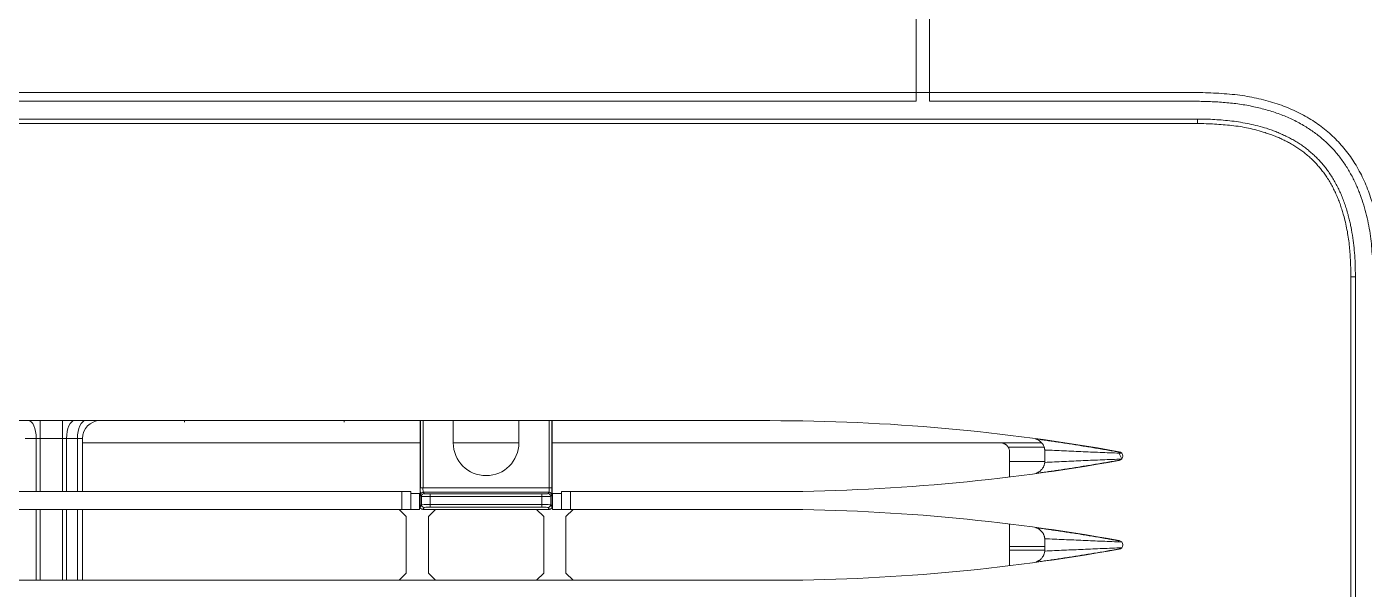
# Model space of a CAD drawing. Header units: metres. Extents: x -101133.8 to -101066.7, y -24899.3 to -24824.7.
# Drawn here: x -101106.5502 to -101106.3994, y -24853.2634 to -24853.2 of the extents above; entities that cross this region are included whole.
import ezdxf

# ---------------------------------------------------------------- set-up
doc = ezdxf.new("R2010")
doc.units = ezdxf.units.M
doc.header["$LTSCALE"] = 0.2
doc.layers.add('CMT-CVC-MATERIEL', color=30, linetype='Continuous')
doc.layers.add('CMT-VRV1', color=5, linetype='Continuous')

# ---------------------------------------------------------------- blocks, each defined once
blk = doc.blocks.new('Cassette 600x600')
at = {"linetype": 'Continuous', "lineweight": 13}
for p, q in [((-20127.23, 558.84), (-20127.23, 464.01)), ((-20125.73, 558.84), (-20125.73, 464.01)), ((-20127.23, 464.01), (-20434.23, 464.01)), ((-20127.23, 463.01), (-20434.23, 463.01)), ((-20127.23, 464.01), (-20127.23, 463.01)), ((-20125.73, 464.01), (-20127.23, 464.01)), ((-20125.73, 463.01), (-20125.73, 464.01)), ((-20095.53, 464.01), (-20125.73, 464.01)), ((-20104.73, 463.01), (-20125.73, 463.01)), ((-20123.73, 463.01), (-20124.52, 463.01)), ((-20104.73, 463.01), (-20123.73, 463.01)), ((-20095.53, 463.01), (-20104.73, 463.01)), ((-20095.53, 463.01), (-20104.73, 463.01)), ((-20465.93, 461.01), (-20095.53, 461.01)), ((-20095.53, 460.51), (-20465.93, 460.51)), ((-20095.53, 461.01), (-20095.53, 460.51)), ((-20078.23, 443.21), (-20077.73, 443.21)), ((-20078.23, 72.81), (-20078.23, 443.21)), ((-20077.73, 443.21), (-20077.73, 72.81)), ((-20143.73, 427.01), (-20417.73, 427.01)), ((-20227.16, 426.97), (-20227.34, 427.01)), ((-20226.99, 426.85), (-20227.16, 426.97)), ((-20226.84, 426.67), (-20226.99, 426.85)), ((-20225.99, 425.01), (-20225.99, 427.01)), ((-20223.47, 425.01), (-20223.47, 427.01)), ((-20222.62, 426.67), (-20222.47, 426.85)), ((-20222.47, 426.85), (-20222.3, 426.97)), ((-20222.3, 426.97), (-20222.12, 427.01)), ((-20221.39, 426.67), (-20221.23, 426.85)), ((-20221.23, 426.85), (-20221.06, 426.97)), ((-20221.06, 426.97), (-20220.89, 427.01)), ((-20209.73, 426.85), (-20209.73, 427.01)), ((-20191.73, 427.01), (-20191.73, 426.85)), ((-20183.17, 417.31), (-20183.17, 427.01)), ((-20183.14, 419.44), (-20183.14, 427.01)), ((-20182.84, 427.01), (-20182.84, 419.44)), ((-20179.43, 427.01), (-20179.43, 424.51)), ((-20172.03, 427.01), (-20172.03, 424.51)), ((-20168.62, 419.44), (-20168.62, 427.01)), ((-20168.32, 427.01), (-20168.32, 419.44)), ((-20168.29, 417.31), (-20168.29, 427.01)), ((-20226.7, 426.42), (-20226.84, 426.67)), ((-20226.59, 426.12), (-20226.7, 426.42)), ((-20226.51, 425.77), (-20226.59, 426.12)), ((-20226.46, 425.4), (-20226.51, 425.77)), ((-20226.44, 425.01), (-20226.46, 425.4)), ((-20223.02, 425.01), (-20223, 425.4)), ((-20223, 425.4), (-20222.95, 425.77)), ((-20222.95, 425.77), (-20222.87, 426.12)), ((-20222.87, 426.12), (-20222.76, 426.42)), ((-20222.76, 426.42), (-20222.62, 426.67)), ((-20221.78, 425.01), (-20221.77, 425.4)), ((-20221.77, 425.4), (-20221.71, 425.77)), ((-20221.71, 425.77), (-20221.63, 426.12)), ((-20221.63, 426.12), (-20221.52, 426.42)), ((-20221.52, 426.42), (-20221.39, 426.67)), ((-20226.44, 425.01), (-20227.68, 425.01)), ((-20225.99, 425.01), (-20226.44, 425.01)), ((-20226.44, 425.01), (-20226.44, 419.01)), ((-20223.47, 425.01), (-20225.99, 425.01)), ((-20225.99, 425.01), (-20225.99, 419.01)), ((-20223.02, 425.01), (-20223.47, 425.01)), ((-20223.47, 425.01), (-20223.47, 419.01)), ((-20221.78, 425.01), (-20223.02, 425.01)), ((-20223.02, 425.01), (-20223.02, 419.01)), ((-20221.23, 425.01), (-20221.78, 425.01)), ((-20221.78, 425.01), (-20221.78, 419.01)), ((-20221.23, 425.01), (-20221.23, 419.01)), ((-20221.23, 424.51), (-20183.17, 424.51)), ((-20179.43, 424.51), (-20172.03, 424.51)), ((-20168.29, 424.51), (-20113.23, 424.51)), ((-20112.82, 424.02), (-20116.87, 424.02)), ((-20113.08, 424.49), (-20113.23, 424.51)), ((-20112.73, 423.53), (-20112.74, 423.7)), ((-20105.73, 423.7), (-20105.73, 423.74)), ((-20105.63, 423.69), (-20105.65, 423.72)), ((-20116.73, 423.51), (-20116.73, 422.83)), ((-20116.73, 422.83), (-20116.73, 422.42)), ((-20116.73, 422.42), (-20116.73, 420.65)), ((-20112.73, 422.42), (-20116.73, 422.42)), ((-20112.74, 422.31), (-20112.73, 422.48)), ((-20105.73, 422.27), (-20105.73, 422.31)), ((-20104.05, 422.72), (-20104.42, 423.47)), ((-20112.23, 421.25), (-20112.23, 421.28)), ((-20182.84, 419.44), (-20183.14, 419.44)), ((-20182.84, 419.44), (-20168.62, 419.44)), ((-20168.32, 419.44), (-20168.62, 419.44)), ((-20185.23, 419.01), (-20376.23, 419.01)), ((-20185.23, 417.01), (-20185.23, 419.01)), ((-20185.23, 419.01), (-20184.23, 419.01)), ((-20184.23, 419.01), (-20184.23, 417.01)), ((-20184.23, 418.81), (-20183.23, 418.81)), ((-20183.23, 418.81), (-20183.23, 417.01)), ((-20183.23, 418.81), (-20183.17, 418.81)), ((-20183.02, 418.48), (-20183.13, 418.64)), ((-20183.02, 417.53), (-20183.02, 418.48)), ((-20182.83, 418.94), (-20182.72, 418.78)), ((-20168.63, 418.94), (-20182.83, 418.94)), ((-20182.02, 418.76), (-20169.44, 418.76)), ((-20182.02, 418.46), (-20182.02, 418.76)), ((-20169.44, 418.46), (-20182.02, 418.46)), ((-20182.02, 418.46), (-20182.02, 417.55)), ((-20169.44, 418.76), (-20169.44, 418.46)), ((-20169.44, 417.55), (-20169.44, 418.46)), ((-20168.74, 418.78), (-20168.63, 418.94)), ((-20168.33, 418.64), (-20168.44, 418.48)), ((-20168.44, 418.48), (-20168.44, 417.53)), ((-20168.23, 417.01), (-20168.23, 418.81)), ((-20168.23, 418.81), (-20167.23, 418.81)), ((-20167.23, 417.01), (-20167.23, 419.01)), ((-20167.23, 419.01), (-20166.23, 419.01)), ((-20166.23, 419.01), (-20166.23, 417.01)), ((-20143.73, 419.01), (-20166.23, 419.01)), ((-20185.23, 417.01), (-20376.23, 417.01)), ((-20226.44, 417.01), (-20226.44, 409.01)), ((-20225.99, 417.01), (-20225.99, 409.01)), ((-20223.47, 417.01), (-20223.47, 409.01)), ((-20223.02, 417.01), (-20223.02, 409.01)), ((-20221.78, 417.01), (-20221.78, 409.01)), ((-20221.23, 417.01), (-20221.23, 409.01)), ((-20185.53, 417.01), (-20184.73, 416.21)), ((-20184.23, 417.01), (-20185.23, 417.01)), ((-20184.73, 416.21), (-20184.73, 409.81)), ((-20183.23, 417.01), (-20184.23, 417.01)), ((-20183.17, 417.31), (-20183.02, 417.53)), ((-20182.72, 417.23), (-20182.87, 417.01)), ((-20168.59, 417.01), (-20182.87, 417.01)), ((-20182.23, 416.21), (-20181.43, 417.01)), ((-20182.23, 409.81), (-20182.23, 416.21)), ((-20182.02, 417.55), (-20182.02, 417.25)), ((-20182.02, 417.55), (-20169.44, 417.55)), ((-20169.44, 417.25), (-20182.02, 417.25)), ((-20170.03, 417.01), (-20169.23, 416.21)), ((-20169.44, 417.55), (-20169.44, 417.25)), ((-20169.23, 416.21), (-20169.23, 409.81)), ((-20168.59, 417.01), (-20168.74, 417.23)), ((-20168.44, 417.53), (-20168.29, 417.31)), ((-20167.23, 417.01), (-20168.23, 417.01)), ((-20166.23, 417.01), (-20167.23, 417.01)), ((-20166.73, 416.21), (-20165.93, 417.01)), ((-20166.73, 409.81), (-20166.73, 416.21)), ((-20143.73, 417.01), (-20166.23, 417.01)), ((-20116.73, 412.83), (-20116.73, 415.36)), ((-20112.73, 413.53), (-20112.74, 413.7)), ((-20105.73, 413.7), (-20105.73, 413.74)), ((-20112.73, 412.83), (-20116.73, 412.83)), ((-20116.73, 412.83), (-20116.73, 412.42)), ((-20116.73, 412.42), (-20116.73, 410.65)), ((-20112.73, 412.42), (-20116.73, 412.42)), ((-20112.74, 412.31), (-20112.73, 412.48)), ((-20105.73, 412.27), (-20105.73, 412.31)), ((-20112.23, 411.25), (-20112.23, 411.28)), ((-20143.73, 409.01), (-20417.73, 409.01)), ((-20184.73, 409.81), (-20185.53, 409.01)), ((-20181.43, 409.01), (-20182.23, 409.81)), ((-20169.23, 409.81), (-20170.03, 409.01)), ((-20165.93, 409.01), (-20166.73, 409.81))]:
    blk.add_line(p, q, dxfattribs=at)
for centre, radius, start, end in [((-20219.23, 425.01), 2, 90, 180), ((-20143.73, 204.51), 222.5, 79.8125, 90), ((-20175.73, 424.51), 3.7, 180, 0), ((-20117.73, 423.51), 1, 0, 30.9266), ((-20143.73, 641.51), 222.5, 270, 280.1875), ((-20104.46, 423.01), 0.5, 280.1875, 79.8125), ((-20182.83, 418.64), 0.3, 90.0261, 179.9625), ((-20182.72, 418.48), 0.3, 90.0239, 179.9662), ((-20168.74, 418.48), 0.3, 0.0338, 89.9761), ((-20168.63, 418.64), 0.3, 0.0375, 89.9739), ((-20182.72, 417.53), 0.3, 180.0367, 269.9761), ((-20168.74, 417.53), 0.3, 270.0239, 359.9633), ((-20143.73, 194.51), 222.5, 79.8125, 90), ((-20104.46, 413.01), 0.5, 280.1875, 79.8125), ((-20143.73, 631.51), 222.5, 270, 280.1875)]:
    blk.add_arc(centre, radius, start, end, dxfattribs=at)
for centre, major_axis, ratio, start_param, end_param in [((-20183.13, 419.44), (0, 0.8), 0.017455, 1.570796, 3.115413), ((-20182.83, 419.44), (0, 0.5), 0.027928, 1.570796, 3.115413), ((-20168.63, 419.44), (0, 0.5), 0.027928, 3.167773, 4.712389), ((-20168.33, 419.44), (0, 0.8), 0.017455, 3.167773, 4.712389), ((-20182.02, 418.48), (1, 0), 0.01833, 3.159046, 4.712389), ((-20182.02, 418.78), (0.7, 0), 0.026186, 3.159046, 4.712389), ((-20169.44, 418.78), (0.7, 0), 0.026186, 4.712389, 6.265732), ((-20169.44, 418.48), (1, 0), 0.01833, 4.712389, 6.265732), ((-20182.87, 417.31), (-0.166, -0.25), 0.999505, 5.300561, 6.870901), ((-20182.02, 417.53), (1, 0), 0.01833, 1.570796, 3.124139), ((-20182.02, 417.23), (0.7, 0), 0.026186, 1.570796, 3.124139), ((-20169.44, 417.53), (1, 0), 0.01833, 0.017453, 1.570796), ((-20169.44, 417.23), (0.7, 0), 0.026186, 0.017453, 1.570796), ((-20168.59, 417.31), (0.166, -0.25), 0.999505, 5.69547, 7.265809)]:
    blk.add_ellipse(centre, major_axis=major_axis, ratio=ratio, start_param=start_param, end_param=end_param, dxfattribs=at)
for points, knots in [([(-20074.73, 443.21), (-20074.74, 443.6), (-20074.76, 444), (-20074.77, 444.4), (-20074.79, 444.8), (-20074.81, 445.21), (-20074.83, 445.6), (-20074.85, 446), (-20074.88, 446.39), (-20074.92, 446.8), (-20074.95, 447.2), (-20075, 447.61), (-20075.05, 447.99), (-20075.1, 448.36), (-20075.15, 448.7), (-20075.22, 449.05), (-20075.28, 449.4), (-20075.35, 449.76), (-20075.43, 450.11), (-20075.51, 450.46), (-20075.6, 450.8), (-20075.7, 451.15), (-20075.8, 451.5), (-20075.91, 451.86), (-20076.02, 452.18), (-20076.13, 452.51), (-20076.24, 452.81), (-20076.36, 453.12), (-20076.48, 453.42), (-20076.6, 453.73), (-20076.74, 454.03), (-20076.88, 454.33), (-20077.02, 454.63), (-20077.17, 454.92), (-20077.33, 455.22), (-20077.49, 455.51), (-20077.66, 455.79), (-20077.82, 456.06), (-20077.99, 456.32), (-20078.17, 456.58), (-20078.34, 456.84), (-20078.53, 457.1), (-20078.72, 457.34), (-20078.92, 457.59), (-20079.12, 457.84), (-20079.33, 458.07), (-20079.53, 458.31), (-20079.75, 458.54), (-20079.97, 458.76), (-20080.2, 458.99), (-20080.43, 459.2), (-20080.66, 459.41), (-20080.9, 459.62), (-20081.14, 459.82), (-20081.39, 460.01), (-20081.64, 460.21), (-20081.9, 460.39), (-20082.15, 460.57), (-20082.41, 460.75), (-20082.67, 460.91), (-20082.95, 461.08), (-20083.23, 461.24), (-20083.52, 461.41), (-20083.81, 461.56), (-20084.11, 461.72), (-20084.4, 461.86), (-20084.71, 461.99), (-20085.01, 462.13), (-20085.31, 462.26), (-20085.62, 462.38), (-20085.92, 462.5), (-20086.22, 462.61), (-20086.55, 462.72), (-20086.88, 462.83), (-20087.23, 462.94), (-20087.58, 463.03), (-20087.93, 463.13), (-20088.28, 463.22), (-20088.63, 463.3), (-20088.98, 463.38), (-20089.33, 463.45), (-20089.68, 463.52), (-20090.03, 463.58), (-20090.37, 463.64), (-20090.75, 463.69), (-20091.12, 463.74), (-20091.53, 463.78), (-20091.94, 463.82), (-20092.34, 463.85), (-20092.73, 463.88), (-20093.13, 463.91), (-20093.53, 463.93), (-20093.93, 463.95), (-20094.33, 463.96), (-20094.73, 463.98), (-20095.13, 463.99), (-20095.53, 464.01)], [0, 0, 0, 0, 1, 1, 1, 2, 2, 2, 3, 3, 3, 4, 4, 4, 5, 5, 5, 6, 6, 6, 7, 7, 7, 8, 8, 8, 9, 9, 9, 10, 10, 10, 11, 11, 11, 12, 12, 12, 13, 13, 13, 14, 14, 14, 15, 15, 15, 16, 16, 16, 17, 17, 17, 18, 18, 18, 19, 19, 19, 20, 20, 20, 21, 21, 21, 22, 22, 22, 23, 23, 23, 24, 24, 24, 25, 25, 25, 26, 26, 26, 27, 27, 27, 28, 28, 28, 29, 29, 29, 30, 30, 30, 31, 31, 31, 32, 32, 32, 32]), ([(-20075.73, 443.21), (-20075.74, 443.59), (-20075.76, 443.97), (-20075.77, 444.36), (-20075.79, 444.74), (-20075.8, 445.13), (-20075.82, 445.51), (-20075.85, 445.89), (-20075.87, 446.28), (-20075.91, 446.66), (-20075.94, 447.04), (-20075.98, 447.42), (-20076.03, 447.81), (-20076.08, 448.19), (-20076.15, 448.58), (-20076.22, 448.98), (-20076.29, 449.37), (-20076.38, 449.76), (-20076.47, 450.14), (-20076.56, 450.51), (-20076.66, 450.88), (-20076.78, 451.28), (-20076.9, 451.68), (-20077.05, 452.1), (-20077.15, 452.4), (-20077.24, 452.64), (-20077.31, 452.81), (-20077.38, 452.99), (-20077.46, 453.17), (-20077.54, 453.37), (-20077.63, 453.57), (-20077.72, 453.76), (-20077.8, 453.95), (-20077.9, 454.14), (-20077.99, 454.32), (-20078.08, 454.51), (-20078.19, 454.7), (-20078.29, 454.88), (-20078.39, 455.07), (-20078.5, 455.25), (-20078.62, 455.44), (-20078.73, 455.62), (-20078.85, 455.8), (-20078.97, 455.98), (-20079.09, 456.16), (-20079.21, 456.33), (-20079.34, 456.51), (-20079.47, 456.68), (-20079.6, 456.85), (-20079.73, 457.01), (-20079.87, 457.17), (-20080, 457.33), (-20080.14, 457.49), (-20080.28, 457.64), (-20080.43, 457.8), (-20080.57, 457.95), (-20080.72, 458.1), (-20080.87, 458.24), (-20081.02, 458.39), (-20081.17, 458.53), (-20081.34, 458.67), (-20081.5, 458.81), (-20081.66, 458.95), (-20081.83, 459.09), (-20082, 459.22), (-20082.18, 459.36), (-20082.35, 459.48), (-20082.53, 459.61), (-20082.71, 459.74), (-20082.89, 459.86), (-20083.06, 459.97), (-20083.24, 460.08), (-20083.44, 460.2), (-20083.63, 460.32), (-20083.86, 460.45), (-20084.07, 460.57), (-20084.29, 460.69), (-20084.51, 460.8), (-20084.73, 460.9), (-20084.95, 461.01), (-20085.17, 461.11), (-20085.4, 461.21), (-20085.62, 461.31), (-20085.85, 461.4), (-20086.08, 461.49), (-20086.31, 461.58), (-20086.55, 461.66), (-20086.79, 461.74), (-20087.03, 461.82), (-20087.27, 461.9), (-20087.51, 461.97), (-20087.76, 462.04), (-20088, 462.11), (-20088.24, 462.17), (-20088.49, 462.23), (-20088.72, 462.29), (-20088.98, 462.35), (-20089.24, 462.41), (-20089.51, 462.46), (-20089.78, 462.52), (-20090.05, 462.57), (-20090.32, 462.61), (-20090.59, 462.65), (-20090.86, 462.7), (-20091.13, 462.73), (-20091.4, 462.77), (-20091.67, 462.8), (-20091.94, 462.83), (-20092.22, 462.85), (-20092.49, 462.88), (-20092.77, 462.9), (-20093.04, 462.92), (-20093.32, 462.93), (-20093.59, 462.95), (-20093.87, 462.96), (-20094.15, 462.97), (-20094.42, 462.98), (-20094.7, 462.98), (-20094.98, 462.99), (-20095.25, 463), (-20095.53, 463.01)], [0, 0, 0, 0, 1, 1, 1, 2, 2, 2, 3, 3, 3, 4, 4, 4, 5, 5, 5, 6, 6, 6, 7, 7, 7, 8, 8, 8, 9, 9, 9, 10, 10, 10, 11, 11, 11, 12, 12, 12, 13, 13, 13, 14, 14, 14, 15, 15, 15, 16, 16, 16, 17, 17, 17, 18, 18, 18, 19, 19, 19, 20, 20, 20, 21, 21, 21, 22, 22, 22, 23, 23, 23, 24, 24, 24, 25, 25, 25, 26, 26, 26, 27, 27, 27, 28, 28, 28, 29, 29, 29, 30, 30, 30, 31, 31, 31, 32, 32, 32, 33, 33, 33, 34, 34, 34, 35, 35, 35, 36, 36, 36, 37, 37, 37, 38, 38, 38, 39, 39, 39, 40, 40, 40, 40]), ([(-20095.53, 461.01), (-20095.21, 461), (-20094.88, 461), (-20094.56, 460.99), (-20094.23, 460.98), (-20093.91, 460.97), (-20093.59, 460.95), (-20093.26, 460.93), (-20092.94, 460.91), (-20092.62, 460.88), (-20092.29, 460.85), (-20091.97, 460.82), (-20091.65, 460.78), (-20091.32, 460.74), (-20090.99, 460.69), (-20090.67, 460.64), (-20090.34, 460.58), (-20090.01, 460.52), (-20089.69, 460.46), (-20089.37, 460.39), (-20089.06, 460.32), (-20088.72, 460.23), (-20088.39, 460.14), (-20088.03, 460.04), (-20087.77, 459.96), (-20087.55, 459.89), (-20087.4, 459.84), (-20087.24, 459.78), (-20087.07, 459.72), (-20086.89, 459.66), (-20086.71, 459.59), (-20086.54, 459.52), (-20086.37, 459.45), (-20086.2, 459.37), (-20086.03, 459.3), (-20085.86, 459.22), (-20085.69, 459.14), (-20085.52, 459.06), (-20085.34, 458.98), (-20085.17, 458.89), (-20085, 458.8), (-20084.84, 458.71), (-20084.67, 458.61), (-20084.51, 458.52), (-20084.35, 458.42), (-20084.18, 458.31), (-20084.02, 458.21), (-20083.86, 458.11), (-20083.71, 458), (-20083.55, 457.89), (-20083.4, 457.78), (-20083.25, 457.66), (-20083.11, 457.55), (-20082.96, 457.43), (-20082.82, 457.31), (-20082.67, 457.18), (-20082.53, 457.06), (-20082.39, 456.93), (-20082.26, 456.8), (-20082.12, 456.67), (-20081.99, 456.53), (-20081.86, 456.4), (-20081.72, 456.25), (-20081.59, 456.11), (-20081.46, 455.96), (-20081.34, 455.81), (-20081.21, 455.66), (-20081.09, 455.51), (-20080.97, 455.35), (-20080.86, 455.19), (-20080.74, 455.04), (-20080.63, 454.88), (-20080.52, 454.71), (-20080.41, 454.54), (-20080.3, 454.36), (-20080.2, 454.19), (-20080.09, 454.01), (-20079.99, 453.83), (-20079.89, 453.64), (-20079.79, 453.46), (-20079.7, 453.28), (-20079.61, 453.09), (-20079.52, 452.91), (-20079.44, 452.72), (-20079.35, 452.53), (-20079.27, 452.33), (-20079.19, 452.14), (-20079.12, 451.94), (-20079.04, 451.74), (-20078.97, 451.53), (-20078.9, 451.34), (-20078.83, 451.14), (-20078.77, 450.94), (-20078.7, 450.73), (-20078.64, 450.51), (-20078.57, 450.28), (-20078.53, 450.12), (-20078.5, 450.01), (-20078.48, 449.93), (-20078.46, 449.84), (-20078.44, 449.75), (-20078.42, 449.66), (-20078.39, 449.57), (-20078.37, 449.47), (-20078.35, 449.38), (-20078.33, 449.29), (-20078.31, 449.2), (-20078.29, 449.12), (-20078.27, 449.01), (-20078.21, 448.73), (-20078.13, 448.3), (-20078.07, 447.9), (-20078, 447.49), (-20077.96, 447.13), (-20077.91, 446.77), (-20077.87, 446.4), (-20077.84, 446.04), (-20077.81, 445.63), (-20077.78, 445.23), (-20077.76, 444.79), (-20077.75, 444.5), (-20077.75, 444.37), (-20077.75, 444.28), (-20077.74, 444.18), (-20077.74, 444.07), (-20077.74, 443.96), (-20077.74, 443.85), (-20077.74, 443.74), (-20077.73, 443.64), (-20077.73, 443.53), (-20077.73, 443.42), (-20077.73, 443.31), (-20077.73, 443.21)], [0, 0, 0, 0, 1, 1, 1, 2, 2, 2, 3, 3, 3, 4, 4, 4, 5, 5, 5, 6, 6, 6, 7, 7, 7, 8, 8, 8, 9, 9, 9, 10, 10, 10, 11, 11, 11, 12, 12, 12, 13, 13, 13, 14, 14, 14, 15, 15, 15, 16, 16, 16, 17, 17, 17, 18, 18, 18, 19, 19, 19, 20, 20, 20, 21, 21, 21, 22, 22, 22, 23, 23, 23, 24, 24, 24, 25, 25, 25, 26, 26, 26, 27, 27, 27, 28, 28, 28, 29, 29, 29, 30, 30, 30, 31, 31, 31, 32, 32, 32, 33, 33, 33, 34, 34, 34, 35, 35, 35, 36, 36, 36, 37, 37, 37, 38, 38, 38, 39, 39, 39, 40, 40, 40, 41, 41, 41, 42, 42, 42, 43, 43, 43, 44, 44, 44, 44]), ([(-20078.23, 443.21), (-20078.24, 443.49), (-20078.24, 443.78), (-20078.25, 444.06), (-20078.26, 444.35), (-20078.27, 444.63), (-20078.28, 444.92), (-20078.3, 445.2), (-20078.31, 445.49), (-20078.33, 445.77), (-20078.35, 446.06), (-20078.37, 446.34), (-20078.4, 446.62), (-20078.43, 446.91), (-20078.47, 447.19), (-20078.51, 447.47), (-20078.55, 447.76), (-20078.59, 448.04), (-20078.64, 448.32), (-20078.69, 448.6), (-20078.75, 448.87), (-20078.81, 449.16), (-20078.88, 449.45), (-20078.95, 449.75), (-20079.01, 449.99), (-20079.08, 450.22), (-20079.12, 450.39), (-20079.18, 450.57), (-20079.24, 450.76), (-20079.3, 450.96), (-20079.37, 451.15), (-20079.43, 451.35), (-20079.5, 451.54), (-20079.57, 451.73), (-20079.64, 451.92), (-20079.72, 452.1), (-20079.8, 452.29), (-20079.88, 452.48), (-20079.96, 452.66), (-20080.05, 452.85), (-20080.14, 453.03), (-20080.23, 453.21), (-20080.32, 453.39), (-20080.42, 453.57), (-20080.51, 453.74), (-20080.62, 453.92), (-20080.72, 454.1), (-20080.84, 454.27), (-20080.94, 454.44), (-20081.05, 454.6), (-20081.15, 454.74), (-20081.26, 454.89), (-20081.36, 455.04), (-20081.48, 455.18), (-20081.59, 455.33), (-20081.71, 455.47), (-20081.83, 455.61), (-20081.95, 455.75), (-20082.07, 455.89), (-20082.19, 456.02), (-20082.32, 456.15), (-20082.45, 456.29), (-20082.58, 456.42), (-20082.71, 456.54), (-20082.85, 456.67), (-20082.99, 456.79), (-20083.13, 456.91), (-20083.27, 457.03), (-20083.41, 457.15), (-20083.55, 457.26), (-20083.7, 457.37), (-20083.85, 457.48), (-20084, 457.59), (-20084.15, 457.69), (-20084.3, 457.79), (-20084.45, 457.89), (-20084.6, 457.99), (-20084.76, 458.08), (-20084.92, 458.18), (-20085.07, 458.27), (-20085.23, 458.35), (-20085.4, 458.44), (-20085.56, 458.52), (-20085.72, 458.6), (-20085.88, 458.68), (-20086.05, 458.76), (-20086.22, 458.84), (-20086.38, 458.91), (-20086.55, 458.98), (-20086.72, 459.05), (-20086.89, 459.12), (-20087.06, 459.18), (-20087.24, 459.25), (-20087.4, 459.31), (-20087.56, 459.36), (-20087.71, 459.41), (-20087.92, 459.48), (-20088.17, 459.56), (-20088.52, 459.66), (-20088.84, 459.75), (-20089.17, 459.84), (-20089.47, 459.91), (-20089.78, 459.97), (-20090.09, 460.04), (-20090.41, 460.1), (-20090.73, 460.15), (-20091.04, 460.2), (-20091.36, 460.24), (-20091.68, 460.28), (-20092, 460.32), (-20092.32, 460.35), (-20092.64, 460.37), (-20092.96, 460.4), (-20093.28, 460.42), (-20093.6, 460.44), (-20093.92, 460.45), (-20094.24, 460.46), (-20094.57, 460.48), (-20094.89, 460.49), (-20095.21, 460.5), (-20095.53, 460.51)], [0, 0, 0, 0, 1, 1, 1, 2, 2, 2, 3, 3, 3, 4, 4, 4, 5, 5, 5, 6, 6, 6, 7, 7, 7, 8, 8, 8, 9, 9, 9, 10, 10, 10, 11, 11, 11, 12, 12, 12, 13, 13, 13, 14, 14, 14, 15, 15, 15, 16, 16, 16, 17, 17, 17, 18, 18, 18, 19, 19, 19, 20, 20, 20, 21, 21, 21, 22, 22, 22, 23, 23, 23, 24, 24, 24, 25, 25, 25, 26, 26, 26, 27, 27, 27, 28, 28, 28, 29, 29, 29, 30, 30, 30, 31, 31, 31, 32, 32, 32, 33, 33, 33, 34, 34, 34, 35, 35, 35, 36, 36, 36, 37, 37, 37, 38, 38, 38, 39, 39, 39, 40, 40, 40, 40]), ([(-20116.87, 424.02), (-20116.87, 424.02), (-20116.88, 424.03), (-20116.88, 424.03), (-20116.88, 424.04), (-20116.88, 424.04), (-20116.89, 424.04), (-20116.89, 424.05), (-20116.89, 424.05), (-20116.9, 424.06), (-20116.9, 424.06), (-20116.9, 424.07), (-20116.91, 424.07), (-20116.91, 424.08), (-20116.92, 424.09), (-20116.92, 424.09), (-20116.92, 424.1), (-20116.93, 424.1), (-20116.94, 424.11), (-20116.94, 424.12), (-20116.95, 424.13), (-20116.95, 424.13), (-20116.96, 424.14), (-20116.96, 424.15), (-20116.97, 424.16), (-20116.98, 424.16), (-20116.98, 424.17), (-20116.99, 424.18), (-20117, 424.19), (-20117.01, 424.2), (-20117.02, 424.2), (-20117.02, 424.21), (-20117.03, 424.22), (-20117.04, 424.23), (-20117.05, 424.24), (-20117.05, 424.24), (-20117.07, 424.25), (-20117.08, 424.26), (-20117.09, 424.28), (-20117.11, 424.29), (-20117.12, 424.3), (-20117.14, 424.31), (-20117.15, 424.32), (-20117.17, 424.33), (-20117.18, 424.34), (-20117.2, 424.35), (-20117.21, 424.36), (-20117.23, 424.37), (-20117.24, 424.38), (-20117.26, 424.39), (-20117.29, 424.4), (-20117.31, 424.41), (-20117.34, 424.43), (-20117.36, 424.44), (-20117.38, 424.44), (-20117.41, 424.45), (-20117.43, 424.46), (-20117.46, 424.47), (-20117.48, 424.48), (-20117.51, 424.48), (-20117.53, 424.49), (-20117.55, 424.49), (-20117.57, 424.49), (-20117.58, 424.49), (-20117.6, 424.49), (-20117.61, 424.5), (-20117.63, 424.5), (-20117.65, 424.5), (-20117.66, 424.5), (-20117.68, 424.5), (-20117.7, 424.5), (-20117.71, 424.5), (-20117.73, 424.51)], [0, 0, 0, 0, 1, 1, 1, 2, 2, 2, 3, 3, 3, 4, 4, 4, 5, 5, 5, 6, 6, 6, 7, 7, 7, 8, 8, 8, 9, 9, 9, 10, 10, 10, 11, 11, 11, 12, 12, 12, 13, 13, 13, 14, 14, 14, 15, 15, 15, 16, 16, 16, 17, 17, 17, 18, 18, 18, 19, 19, 19, 20, 20, 20, 21, 21, 21, 22, 22, 22, 23, 23, 23, 24, 24, 24, 24]), ([(-20104.2, 423.43), (-20104.32, 423.45), (-20104.44, 423.47), (-20104.56, 423.5), (-20104.68, 423.52), (-20104.8, 423.54), (-20104.92, 423.56), (-20105.04, 423.58), (-20105.16, 423.6), (-20105.27, 423.62), (-20105.38, 423.64), (-20105.48, 423.66), (-20105.63, 423.68), (-20105.82, 423.72), (-20106.08, 423.76), (-20106.33, 423.81), (-20106.57, 423.85), (-20106.8, 423.89), (-20107.03, 423.92), (-20107.26, 423.96), (-20107.49, 424), (-20107.73, 424.04), (-20107.96, 424.08), (-20108.19, 424.12), (-20108.43, 424.15), (-20108.66, 424.19), (-20108.89, 424.23), (-20109.13, 424.27), (-20109.36, 424.3), (-20109.59, 424.34), (-20109.83, 424.38), (-20110.06, 424.41), (-20110.29, 424.45), (-20110.53, 424.48), (-20110.77, 424.52), (-20111.01, 424.56), (-20111.23, 424.59), (-20111.45, 424.62), (-20111.65, 424.65), (-20111.86, 424.68), (-20112.06, 424.71), (-20112.28, 424.74), (-20112.49, 424.77), (-20112.7, 424.8), (-20112.9, 424.83), (-20113.11, 424.86), (-20113.32, 424.89), (-20113.53, 424.92), (-20113.74, 424.95)], [0, 0, 0, 0, 1, 1, 1, 2, 2, 2, 3, 3, 3, 4, 4, 4, 5, 5, 5, 6, 6, 6, 7, 7, 7, 8, 8, 8, 9, 9, 9, 10, 10, 10, 11, 11, 11, 12, 12, 12, 13, 13, 13, 14, 14, 14, 15, 15, 15, 16, 16, 16, 16]), ([(-20112.74, 423.7), (-20112.75, 423.73), (-20112.75, 423.76), (-20112.76, 423.79), (-20112.76, 423.82), (-20112.77, 423.86), (-20112.78, 423.89), (-20112.79, 423.92), (-20112.79, 423.95), (-20112.8, 423.98), (-20112.81, 424.01), (-20112.82, 424.04), (-20112.83, 424.07), (-20112.84, 424.11), (-20112.86, 424.15), (-20112.88, 424.19), (-20112.9, 424.23), (-20112.92, 424.26), (-20112.94, 424.3), (-20112.97, 424.34), (-20112.99, 424.37), (-20113.02, 424.41), (-20113.05, 424.45), (-20113.08, 424.49), (-20113.11, 424.52), (-20113.13, 424.55), (-20113.15, 424.57), (-20113.18, 424.6), (-20113.2, 424.62), (-20113.23, 424.65), (-20113.26, 424.67), (-20113.28, 424.7), (-20113.31, 424.72), (-20113.34, 424.74), (-20113.38, 424.76), (-20113.41, 424.79), (-20113.44, 424.8), (-20113.47, 424.82), (-20113.49, 424.83), (-20113.51, 424.84), (-20113.53, 424.85), (-20113.56, 424.87), (-20113.59, 424.88), (-20113.61, 424.89), (-20113.64, 424.9), (-20113.66, 424.91), (-20113.69, 424.92), (-20113.71, 424.93), (-20113.74, 424.95)], [0, 0, 0, 0, 1, 1, 1, 2, 2, 2, 3, 3, 3, 4, 4, 4, 5, 5, 5, 6, 6, 6, 7, 7, 7, 8, 8, 8, 9, 9, 9, 10, 10, 10, 11, 11, 11, 12, 12, 12, 13, 13, 13, 14, 14, 14, 15, 15, 15, 16, 16, 16, 16]), ([(-20112.74, 423.7), (-20112.38, 423.68), (-20112.02, 423.67), (-20111.66, 423.65), (-20111.3, 423.64), (-20110.94, 423.62), (-20110.57, 423.6), (-20110.21, 423.59), (-20109.85, 423.57), (-20109.49, 423.56), (-20109.13, 423.54), (-20108.77, 423.52), (-20108.41, 423.51), (-20108.05, 423.49), (-20107.69, 423.48), (-20107.33, 423.46), (-20106.97, 423.45), (-20106.61, 423.43), (-20106.25, 423.42), (-20105.89, 423.4), (-20105.53, 423.39), (-20105.17, 423.38), (-20104.81, 423.36), (-20104.45, 423.35), (-20104.09, 423.33)], [0, 0, 0, 0, 1, 1, 1, 2, 2, 2, 3, 3, 3, 4, 4, 4, 5, 5, 5, 6, 6, 6, 7, 7, 7, 8, 8, 8, 8]), ([(-20113.74, 421.06), (-20113.53, 421.09), (-20113.32, 421.12), (-20113.11, 421.15), (-20112.9, 421.18), (-20112.7, 421.21), (-20112.49, 421.24), (-20112.28, 421.27), (-20112.06, 421.3), (-20111.86, 421.33), (-20111.65, 421.36), (-20111.45, 421.39), (-20111.23, 421.42), (-20111.01, 421.45), (-20110.77, 421.49), (-20110.53, 421.53), (-20110.29, 421.56), (-20110.06, 421.6), (-20109.83, 421.63), (-20109.59, 421.67), (-20109.36, 421.71), (-20109.13, 421.74), (-20108.89, 421.78), (-20108.66, 421.82), (-20108.43, 421.86), (-20108.19, 421.89), (-20107.96, 421.93), (-20107.73, 421.97), (-20107.49, 422.01), (-20107.26, 422.05), (-20107.03, 422.09), (-20106.8, 422.12), (-20106.57, 422.16), (-20106.33, 422.2), (-20106.08, 422.25), (-20105.82, 422.29), (-20105.63, 422.33), (-20105.48, 422.35), (-20105.38, 422.37), (-20105.27, 422.39), (-20105.16, 422.41), (-20105.04, 422.43), (-20104.92, 422.45), (-20104.8, 422.47), (-20104.68, 422.49), (-20104.56, 422.51), (-20104.44, 422.54), (-20104.32, 422.56), (-20104.2, 422.58)], [0, 0, 0, 0, 1, 1, 1, 2, 2, 2, 3, 3, 3, 4, 4, 4, 5, 5, 5, 6, 6, 6, 7, 7, 7, 8, 8, 8, 9, 9, 9, 10, 10, 10, 11, 11, 11, 12, 12, 12, 13, 13, 13, 14, 14, 14, 15, 15, 15, 16, 16, 16, 16]), ([(-20113.74, 421.06), (-20113.73, 421.07), (-20113.72, 421.07), (-20113.72, 421.07), (-20113.71, 421.08), (-20113.7, 421.08), (-20113.69, 421.08), (-20113.68, 421.09), (-20113.68, 421.09), (-20113.67, 421.09), (-20113.66, 421.09), (-20113.65, 421.1), (-20113.65, 421.1), (-20113.62, 421.11), (-20113.59, 421.13), (-20113.56, 421.14), (-20113.53, 421.16), (-20113.5, 421.17), (-20113.48, 421.19), (-20113.45, 421.2), (-20113.42, 421.22), (-20113.4, 421.24), (-20113.37, 421.25), (-20113.35, 421.27), (-20113.32, 421.29), (-20113.29, 421.31), (-20113.26, 421.34), (-20113.23, 421.37), (-20113.19, 421.4), (-20113.17, 421.42), (-20113.14, 421.45), (-20113.11, 421.48), (-20113.09, 421.51), (-20113.06, 421.54), (-20113.04, 421.57), (-20113.02, 421.6), (-20112.99, 421.64), (-20112.97, 421.67), (-20112.94, 421.72), (-20112.91, 421.77), (-20112.89, 421.81), (-20112.86, 421.86), (-20112.85, 421.9), (-20112.83, 421.95), (-20112.81, 421.99), (-20112.8, 422.04), (-20112.78, 422.09), (-20112.77, 422.14), (-20112.76, 422.18), (-20112.76, 422.19), (-20112.76, 422.2), (-20112.76, 422.21), (-20112.75, 422.22), (-20112.75, 422.23), (-20112.75, 422.24), (-20112.75, 422.26), (-20112.75, 422.27), (-20112.74, 422.28), (-20112.74, 422.29), (-20112.74, 422.3), (-20112.74, 422.31)], [0, 0, 0, 0, 1, 1, 1, 2, 2, 2, 3, 3, 3, 4, 4, 4, 5, 5, 5, 6, 6, 6, 7, 7, 7, 8, 8, 8, 9, 9, 9, 10, 10, 10, 11, 11, 11, 12, 12, 12, 13, 13, 13, 14, 14, 14, 15, 15, 15, 16, 16, 16, 17, 17, 17, 18, 18, 18, 19, 19, 19, 20, 20, 20, 20]), ([(-20104.09, 422.68), (-20104.45, 422.66), (-20104.81, 422.65), (-20105.17, 422.64), (-20105.53, 422.62), (-20105.89, 422.61), (-20106.25, 422.59), (-20106.61, 422.58), (-20106.97, 422.56), (-20107.33, 422.55), (-20107.69, 422.53), (-20108.05, 422.52), (-20108.41, 422.5), (-20108.77, 422.49), (-20109.13, 422.47), (-20109.49, 422.45), (-20109.85, 422.44), (-20110.21, 422.42), (-20110.57, 422.41), (-20110.94, 422.39), (-20111.3, 422.37), (-20111.66, 422.36), (-20112.02, 422.34), (-20112.38, 422.33), (-20112.74, 422.31)], [0, 0, 0, 0, 1, 1, 1, 2, 2, 2, 3, 3, 3, 4, 4, 4, 5, 5, 5, 6, 6, 6, 7, 7, 7, 8, 8, 8, 8]), ([(-20112.73, 422.48), (-20112.73, 422.5), (-20112.73, 422.52), (-20112.73, 422.54), (-20112.73, 422.56), (-20112.73, 422.59), (-20112.73, 422.61), (-20112.73, 422.63), (-20112.73, 422.65), (-20112.73, 422.67), (-20112.73, 422.69), (-20112.73, 422.71), (-20112.73, 422.73), (-20112.73, 422.75), (-20112.73, 422.78), (-20112.73, 422.8), (-20112.73, 422.82), (-20112.73, 422.84), (-20112.73, 422.87), (-20112.73, 422.89), (-20112.73, 422.91), (-20112.73, 422.94), (-20112.73, 422.96), (-20112.73, 422.98), (-20112.73, 423), (-20112.73, 423.03), (-20112.73, 423.05), (-20112.73, 423.07), (-20112.73, 423.1), (-20112.73, 423.12), (-20112.73, 423.14), (-20112.73, 423.16), (-20112.73, 423.19), (-20112.73, 423.21), (-20112.73, 423.23), (-20112.73, 423.25), (-20112.73, 423.28), (-20112.73, 423.3), (-20112.73, 423.32), (-20112.73, 423.34), (-20112.73, 423.36), (-20112.73, 423.38), (-20112.73, 423.4), (-20112.73, 423.42), (-20112.73, 423.45), (-20112.73, 423.47), (-20112.73, 423.49), (-20112.73, 423.51), (-20112.73, 423.53)], [0, 0, 0, 0, 1, 1, 1, 2, 2, 2, 3, 3, 3, 4, 4, 4, 5, 5, 5, 6, 6, 6, 7, 7, 7, 8, 8, 8, 9, 9, 9, 10, 10, 10, 11, 11, 11, 12, 12, 12, 13, 13, 13, 14, 14, 14, 15, 15, 15, 16, 16, 16, 16]), ([(-20104.2, 413.43), (-20104.32, 413.45), (-20104.44, 413.47), (-20104.56, 413.5), (-20104.68, 413.52), (-20104.8, 413.54), (-20104.92, 413.56), (-20105.04, 413.58), (-20105.16, 413.6), (-20105.27, 413.62), (-20105.38, 413.64), (-20105.48, 413.66), (-20105.63, 413.68), (-20105.82, 413.72), (-20106.08, 413.76), (-20106.33, 413.81), (-20106.57, 413.85), (-20106.8, 413.89), (-20107.03, 413.92), (-20107.26, 413.96), (-20107.49, 414), (-20107.73, 414.04), (-20107.96, 414.08), (-20108.19, 414.12), (-20108.43, 414.15), (-20108.66, 414.19), (-20108.89, 414.23), (-20109.13, 414.27), (-20109.36, 414.3), (-20109.59, 414.34), (-20109.83, 414.38), (-20110.06, 414.41), (-20110.29, 414.45), (-20110.53, 414.48), (-20110.77, 414.52), (-20111.01, 414.56), (-20111.23, 414.59), (-20111.45, 414.62), (-20111.65, 414.65), (-20111.86, 414.68), (-20112.06, 414.71), (-20112.28, 414.74), (-20112.49, 414.77), (-20112.7, 414.8), (-20112.9, 414.83), (-20113.11, 414.86), (-20113.32, 414.89), (-20113.53, 414.92), (-20113.74, 414.95)], [0, 0, 0, 0, 1, 1, 1, 2, 2, 2, 3, 3, 3, 4, 4, 4, 5, 5, 5, 6, 6, 6, 7, 7, 7, 8, 8, 8, 9, 9, 9, 10, 10, 10, 11, 11, 11, 12, 12, 12, 13, 13, 13, 14, 14, 14, 15, 15, 15, 16, 16, 16, 16]), ([(-20112.74, 413.7), (-20112.75, 413.73), (-20112.75, 413.76), (-20112.76, 413.79), (-20112.76, 413.82), (-20112.77, 413.86), (-20112.78, 413.89), (-20112.79, 413.92), (-20112.79, 413.95), (-20112.8, 413.98), (-20112.81, 414.01), (-20112.82, 414.04), (-20112.83, 414.07), (-20112.84, 414.11), (-20112.86, 414.15), (-20112.88, 414.19), (-20112.9, 414.23), (-20112.92, 414.26), (-20112.94, 414.3), (-20112.97, 414.34), (-20112.99, 414.37), (-20113.02, 414.41), (-20113.05, 414.45), (-20113.08, 414.49), (-20113.11, 414.52), (-20113.13, 414.55), (-20113.15, 414.57), (-20113.18, 414.6), (-20113.2, 414.62), (-20113.23, 414.65), (-20113.26, 414.67), (-20113.28, 414.7), (-20113.31, 414.72), (-20113.34, 414.74), (-20113.38, 414.76), (-20113.41, 414.79), (-20113.44, 414.8), (-20113.47, 414.82), (-20113.49, 414.83), (-20113.51, 414.84), (-20113.53, 414.85), (-20113.56, 414.87), (-20113.59, 414.88), (-20113.61, 414.89), (-20113.64, 414.9), (-20113.66, 414.91), (-20113.69, 414.92), (-20113.71, 414.93), (-20113.74, 414.95)], [0, 0, 0, 0, 1, 1, 1, 2, 2, 2, 3, 3, 3, 4, 4, 4, 5, 5, 5, 6, 6, 6, 7, 7, 7, 8, 8, 8, 9, 9, 9, 10, 10, 10, 11, 11, 11, 12, 12, 12, 13, 13, 13, 14, 14, 14, 15, 15, 15, 16, 16, 16, 16]), ([(-20112.74, 413.7), (-20112.38, 413.68), (-20112.02, 413.67), (-20111.66, 413.65), (-20111.3, 413.64), (-20110.94, 413.62), (-20110.57, 413.6), (-20110.21, 413.59), (-20109.85, 413.57), (-20109.49, 413.56), (-20109.13, 413.54), (-20108.77, 413.52), (-20108.41, 413.51), (-20108.05, 413.49), (-20107.69, 413.48), (-20107.33, 413.46), (-20106.97, 413.45), (-20106.61, 413.43), (-20106.25, 413.42), (-20105.89, 413.4), (-20105.53, 413.39), (-20105.17, 413.37), (-20104.81, 413.36), (-20104.45, 413.35), (-20104.09, 413.33)], [0, 0, 0, 0, 1, 1, 1, 2, 2, 2, 3, 3, 3, 4, 4, 4, 5, 5, 5, 6, 6, 6, 7, 7, 7, 8, 8, 8, 8]), ([(-20112.73, 412.48), (-20112.73, 412.5), (-20112.73, 412.52), (-20112.73, 412.54), (-20112.73, 412.56), (-20112.73, 412.59), (-20112.73, 412.61), (-20112.73, 412.63), (-20112.73, 412.65), (-20112.73, 412.67), (-20112.73, 412.69), (-20112.73, 412.71), (-20112.73, 412.73), (-20112.73, 412.75), (-20112.73, 412.78), (-20112.73, 412.8), (-20112.73, 412.82), (-20112.73, 412.84), (-20112.73, 412.87), (-20112.73, 412.89), (-20112.73, 412.91), (-20112.73, 412.94), (-20112.73, 412.96), (-20112.73, 412.98), (-20112.73, 413), (-20112.73, 413.03), (-20112.73, 413.05), (-20112.73, 413.07), (-20112.73, 413.1), (-20112.73, 413.12), (-20112.73, 413.14), (-20112.73, 413.16), (-20112.73, 413.19), (-20112.73, 413.21), (-20112.73, 413.23), (-20112.73, 413.25), (-20112.73, 413.28), (-20112.73, 413.3), (-20112.73, 413.32), (-20112.73, 413.34), (-20112.73, 413.36), (-20112.73, 413.38), (-20112.73, 413.4), (-20112.73, 413.42), (-20112.73, 413.45), (-20112.73, 413.47), (-20112.73, 413.49), (-20112.73, 413.51), (-20112.73, 413.53)], [0, 0, 0, 0, 1, 1, 1, 2, 2, 2, 3, 3, 3, 4, 4, 4, 5, 5, 5, 6, 6, 6, 7, 7, 7, 8, 8, 8, 9, 9, 9, 10, 10, 10, 11, 11, 11, 12, 12, 12, 13, 13, 13, 14, 14, 14, 15, 15, 15, 16, 16, 16, 16]), ([(-20113.74, 411.06), (-20113.53, 411.09), (-20113.32, 411.12), (-20113.11, 411.15), (-20112.9, 411.18), (-20112.7, 411.21), (-20112.49, 411.24), (-20112.28, 411.27), (-20112.06, 411.3), (-20111.86, 411.33), (-20111.65, 411.36), (-20111.45, 411.39), (-20111.23, 411.42), (-20111.01, 411.45), (-20110.77, 411.49), (-20110.53, 411.53), (-20110.29, 411.56), (-20110.06, 411.6), (-20109.83, 411.63), (-20109.59, 411.67), (-20109.36, 411.71), (-20109.13, 411.74), (-20108.89, 411.78), (-20108.66, 411.82), (-20108.43, 411.86), (-20108.19, 411.89), (-20107.96, 411.93), (-20107.73, 411.97), (-20107.49, 412.01), (-20107.26, 412.05), (-20107.03, 412.09), (-20106.8, 412.12), (-20106.57, 412.16), (-20106.33, 412.2), (-20106.08, 412.25), (-20105.82, 412.29), (-20105.63, 412.33), (-20105.48, 412.35), (-20105.38, 412.37), (-20105.27, 412.39), (-20105.16, 412.41), (-20105.04, 412.43), (-20104.92, 412.45), (-20104.8, 412.47), (-20104.68, 412.49), (-20104.56, 412.51), (-20104.44, 412.54), (-20104.32, 412.56), (-20104.2, 412.58)], [0, 0, 0, 0, 1, 1, 1, 2, 2, 2, 3, 3, 3, 4, 4, 4, 5, 5, 5, 6, 6, 6, 7, 7, 7, 8, 8, 8, 9, 9, 9, 10, 10, 10, 11, 11, 11, 12, 12, 12, 13, 13, 13, 14, 14, 14, 15, 15, 15, 16, 16, 16, 16]), ([(-20113.74, 411.06), (-20113.73, 411.07), (-20113.72, 411.07), (-20113.72, 411.07), (-20113.71, 411.08), (-20113.7, 411.08), (-20113.69, 411.08), (-20113.68, 411.09), (-20113.68, 411.09), (-20113.67, 411.09), (-20113.66, 411.09), (-20113.65, 411.1), (-20113.65, 411.1), (-20113.62, 411.11), (-20113.59, 411.13), (-20113.56, 411.14), (-20113.53, 411.16), (-20113.5, 411.17), (-20113.48, 411.19), (-20113.45, 411.2), (-20113.42, 411.22), (-20113.4, 411.24), (-20113.37, 411.25), (-20113.35, 411.27), (-20113.32, 411.29), (-20113.29, 411.31), (-20113.26, 411.34), (-20113.23, 411.37), (-20113.19, 411.4), (-20113.17, 411.42), (-20113.14, 411.45), (-20113.11, 411.48), (-20113.09, 411.51), (-20113.06, 411.54), (-20113.04, 411.57), (-20113.02, 411.6), (-20112.99, 411.64), (-20112.97, 411.67), (-20112.94, 411.72), (-20112.91, 411.77), (-20112.89, 411.81), (-20112.86, 411.86), (-20112.85, 411.9), (-20112.83, 411.95), (-20112.81, 411.99), (-20112.8, 412.04), (-20112.78, 412.09), (-20112.77, 412.14), (-20112.76, 412.18), (-20112.76, 412.19), (-20112.76, 412.2), (-20112.76, 412.21), (-20112.75, 412.22), (-20112.75, 412.23), (-20112.75, 412.24), (-20112.75, 412.26), (-20112.75, 412.27), (-20112.74, 412.28), (-20112.74, 412.29), (-20112.74, 412.3), (-20112.74, 412.31)], [0, 0, 0, 0, 1, 1, 1, 2, 2, 2, 3, 3, 3, 4, 4, 4, 5, 5, 5, 6, 6, 6, 7, 7, 7, 8, 8, 8, 9, 9, 9, 10, 10, 10, 11, 11, 11, 12, 12, 12, 13, 13, 13, 14, 14, 14, 15, 15, 15, 16, 16, 16, 17, 17, 17, 18, 18, 18, 19, 19, 19, 20, 20, 20, 20]), ([(-20104.09, 412.68), (-20104.45, 412.66), (-20104.81, 412.65), (-20105.17, 412.64), (-20105.53, 412.62), (-20105.89, 412.61), (-20106.25, 412.59), (-20106.61, 412.58), (-20106.97, 412.56), (-20107.33, 412.55), (-20107.69, 412.53), (-20108.05, 412.52), (-20108.41, 412.5), (-20108.77, 412.49), (-20109.13, 412.47), (-20109.49, 412.45), (-20109.85, 412.44), (-20110.21, 412.42), (-20110.57, 412.41), (-20110.94, 412.39), (-20111.3, 412.37), (-20111.66, 412.36), (-20112.02, 412.34), (-20112.38, 412.33), (-20112.74, 412.31)], [0, 0, 0, 0, 1, 1, 1, 2, 2, 2, 3, 3, 3, 4, 4, 4, 5, 5, 5, 6, 6, 6, 7, 7, 7, 8, 8, 8, 8])]:
    blk.add_open_spline(points, degree=3, knots=knots, dxfattribs=at)

msp = doc.modelspace()

# ---------------------------------------------------------------- linework, layer by layer
at = {"layer": 'CMT-VRV1', "linetype": 'Continuous'}
for points in [[(-101106.77435, -24851.97888), (-101106.77435, -24852.21158), (-101106.65348, -24852.54733), (-101106.16383, -24853.0091), (-101106.16383, -24853.68777), (-101106.27573, -24854.26148), (-101106.11676, -24854.44505)], [(-101106.74935, -24851.97888), (-101106.74935, -24852.20722), (-101106.63198, -24852.53324), (-101106.13883, -24852.99832), (-101106.13883, -24853.69018), (-101106.24886, -24854.25432), (-101106.09787, -24854.42868)]]:
    msp.add_open_spline(points, degree=3, dxfattribs=at)

# ---------------------------------------------------------------- block references
at = {"layer": 'CMT-CVC-MATERIEL', "xscale": 0.001, "yscale": 0.001, "zscale": 0.001}
msp.add_blockref('Cassette 600x600', (-101086.32269, -24853.67138), dxfattribs=at)

doc.saveas('drawing.dxf')
